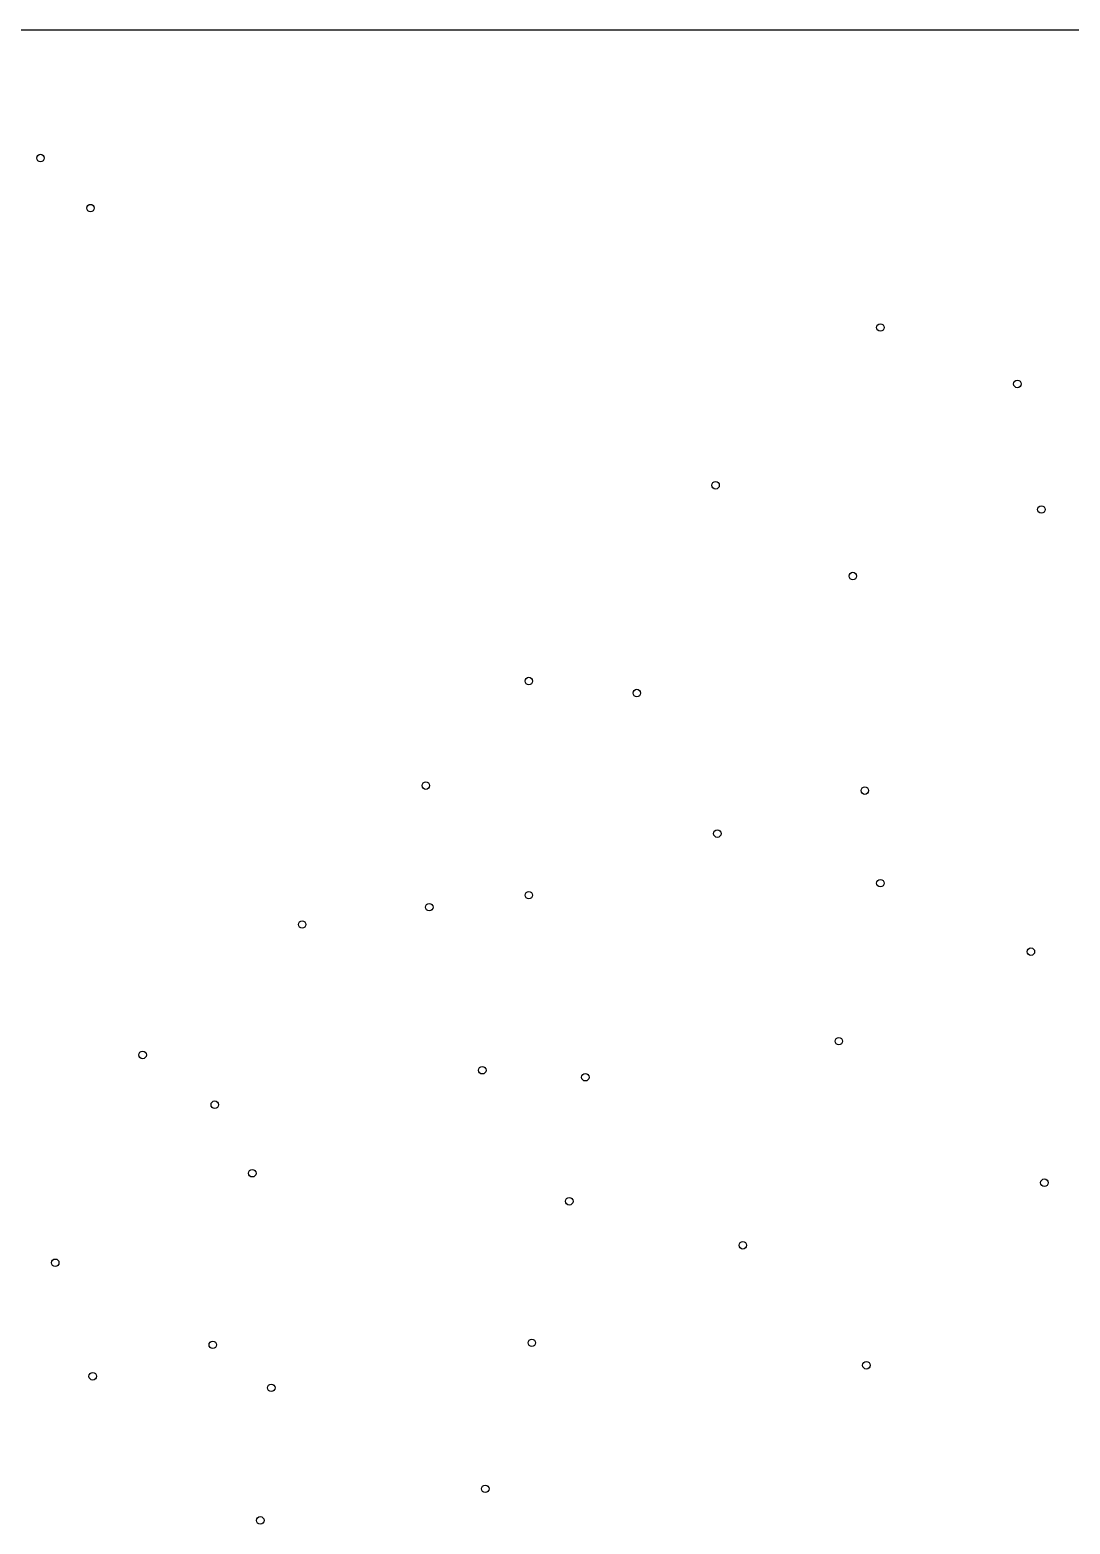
# Model space of a CAD drawing. Extents: x 114.9 to 199.6, y -137.1 to -76.7.
# Drawn here: x 157.52 to 178.32, y -106.52 to -76.65 of the extents above; entities that cross this region are included whole.
import ezdxf

# ---------------------------------------------------------------- set-up
doc = ezdxf.new("R2010")
doc.units = 0
doc.layers.add('BLACK', color=7, linetype='CONTINUOUS')

msp = doc.modelspace()

# ---------------------------------------------------------------- linework, layer by layer
at = {"layer": 'BLACK', "linetype": 'CONTINUOUS'}
msp.add_line((115.67417, -76.6505), (198.78583, -76.6505), dxfattribs=at)
at = {"layer": 'BLACK'}
for centre in [(157.736, -79.2135), (158.736, -80.2135), (174.53, -82.6), (177.27, -83.73), (171.234358, -85.755831), (177.75, -86.24), (173.98, -87.57), (167.5, -89.67), (169.66, -89.91), (165.44, -91.76), (174.22, -91.86), (171.27, -92.72), (174.53, -93.71), (167.5, -93.95), (165.51, -94.19), (162.967333, -94.537402), (177.54, -95.08), (159.777153, -97.14443), (173.7, -96.87), (166.57, -97.45), (168.63, -97.59), (161.22, -98.14), (161.97, -99.51), (177.81, -99.7), (168.31, -100.07), (171.78, -100.95), (158.03, -101.3), (161.18, -102.94), (167.56, -102.9), (174.25, -103.35), (158.78, -103.57), (162.35, -103.8), (166.63, -105.82), (162.13, -106.45)]:
    msp.add_circle(centre, 0.075, dxfattribs=at)

doc.saveas('drawing.dxf')
